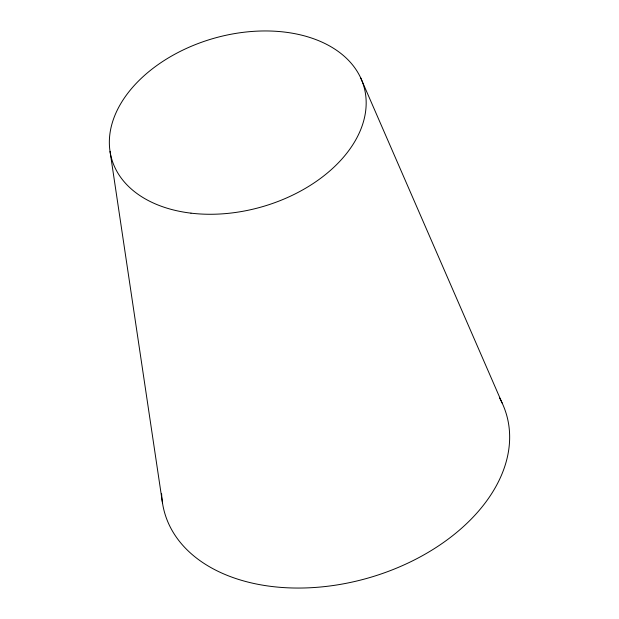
<?xml version="1.0" encoding="UTF-8"?>
<svg xmlns="http://www.w3.org/2000/svg" width="619" height="619" viewBox="0 0 619 619"><rect width="100%" height="100%" fill="white"/><g stroke="black" fill="none" stroke-linecap="round" stroke-linejoin="round"><path stroke-width="0.93" d="M360.622 77.746L502.125 402.992M110.043 151.446L162.48 502.891M499.425 397.723A177.839 118.763 -16 0 1 367.794 578.131A177.839 118.763 -16 0 1 161.613 493.807M190.962 213.153A131.205 87.619 -16 0 0 364.723 89.732A131.205 87.619 -16 0 0 157.605 64.956A131.205 87.619 -16 0 0 190.962 213.153"/></g></svg>
